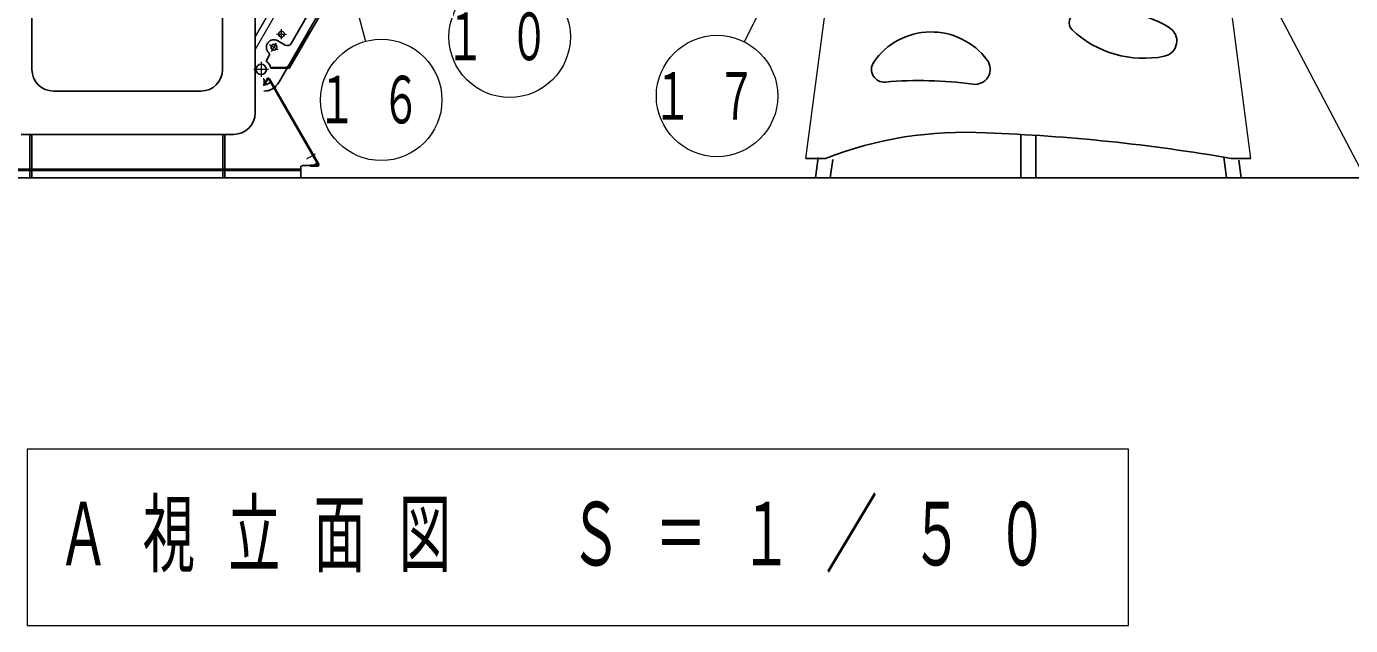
# Model space of a CAD drawing. Units: millimetres on the paper, scale 1:50. Extents: x -385 to 840, y 0 to 267.
# Drawn here: x 145.9 to 206.9, y 146.4 to 174.1 of the extents above; entities that cross this region are included whole.
import ezdxf

# ---------------------------------------------------------------- set-up
doc = ezdxf.new("R2010")
doc.units = ezdxf.units.MM
doc.linetypes.add('USER1', pattern=[4.5, 2.5, -2])
doc.linetypes.add('USER2', pattern=[6, 3, -1, 1, -1])
doc.layers.add('1_50', color=7, linetype='Continuous', lineweight=25)
doc.styles.add('ＭＳ ゴシック', font='')
doc.styles.get('ＭＳ ゴシック').set_extended_font_data('MS Gothic')

msp = doc.modelspace()

# ---------------------------------------------------------------- linework, layer by layer
at = {"layer": '1_50', "color": 21}
for p, q in [((146.112, 172.104), (146.112, 202.354)), ((154.912, 172.104), (154.912, 202.354)), ((156.412, 202.354), (156.412, 170.104)), ((147.112, 171.104), (150.512, 171.104)), ((153.912, 171.104), (150.512, 171.104)), ((145.612, 169.104), (155.412, 169.104))]:
    msp.add_line(p, q, dxfattribs=at)
at = {"layer": '1_50', "color": 131, "lineweight": 13}
for p, q in [((161.696, 182.774), (156.412, 173.623)), ((162.013, 182.724), (156.412, 173.023))]:
    msp.add_line(p, q, dxfattribs=at)
at = {"layer": '1_50', "color": 131}
for p, q in [((163.791, 182.404), (157.498, 171.504)), ((146.012, 169.104), (146.012, 167.104)), ((146.102, 169.104), (146.102, 167.104)), ((154.922, 169.104), (154.922, 167.104)), ((155.012, 169.104), (155.012, 167.104))]:
    msp.add_line(p, q, dxfattribs=at)
at = {"layer": '1_50', "color": 190, "linetype": 'USER1', "lineweight": 13}
for p, q in [((163.421, 181.654), (157.962, 172.2)), ((157.162, 172.2), (157.962, 172.2)), ((157.162, 172.2), (157.162, 172.154))]:
    msp.add_line(p, q, dxfattribs=at)
at = {"layer": '1_50', "color": 190}
for p, q in [((163.462, 181.634), (158.001, 172.174)), ((162.523, 181.008), (158.073, 173.3)), ((157.454, 173.427), (157.8, 173.227)), ((156.929, 172.518), (157.059, 172.744)), ((157.161, 172.154), (157.966, 172.154)), ((157.91, 172.23), (157.878, 172.174)), ((157.992, 172.252), (158.032, 172.229))]:
    msp.add_line(p, q, dxfattribs=at)
at = {"layer": '1_50', "lineweight": 13}
for p, q in [((181.365, 178.164), (178.972, 173.379)), ((160.499, 177.162), (161.506, 173.397)), ((202.231, 177.344), (208.583, 165.244)), ((145.897, 154.575), (145.897, 146.442)), ((196.697, 154.575), (145.897, 154.575)), ((196.697, 146.442), (196.697, 154.575)), ((145.897, 146.442), (196.697, 146.442))]:
    msp.add_line(p, q, dxfattribs=at)
at = {"layer": '1_50', "color": 4, "lineweight": 13}
for p, q in [((181.811, 167.993), (182.97, 176.761)), ((202.352, 167.993), (201.146, 177.121))]:
    msp.add_line(p, q, dxfattribs=at)
at = {"layer": '1_50', "color": 2, "linetype": 'USER2', "lineweight": 13}
for p, q in [((157.399, 173.73), (157.859, 173.73)), ((157.629, 173.5), (157.629, 173.96)), ((157.478, 173.009), (157.08, 173.239)), ((157.164, 172.925), (157.394, 173.323)), ((157.379, 171.302), (156.988, 171.076)), ((159.179, 168.184), (158.788, 167.958))]:
    msp.add_line(p, q, dxfattribs=at)
at = {"layer": '1_50', "linetype": 'USER2', "lineweight": 13}
for p, q in [((156.69, 172.444), (156.69, 171.764)), ((157.03, 172.104), (156.35, 172.104))]:
    msp.add_line(p, q, dxfattribs=at)
at = {"layer": '1_50', "color": 2}
for p, q in [((156.963, 171.671), (156.795, 171.38)), ((157.003, 171.648), (156.835, 171.357)), ((157.067, 171.671), (159.343, 167.729)), ((156.835, 171.357), (156.795, 171.38)), ((156.823, 171.5), (156.823, 171.633)), ((156.973, 171.414), (157.115, 171.496)), ((142.512, 167.504), (158.512, 167.504)), ((142.512, 167.44), (158.512, 167.44)), ((158.512, 167.104), (158.512, 167.568)), ((158.612, 167.668), (159.139, 167.668)), ((159.291, 167.639), (158.955, 167.639)), ((159.212, 167.741), (159.265, 167.772)), ((158.512, 167.104), (142.512, 167.104))]:
    msp.add_line(p, q, dxfattribs=at)
at = {"layer": '1_50', "color": 2, "lineweight": 13}
msp.add_line((157.027, 171.648), (159.303, 167.706), dxfattribs=at)
at = {"layer": '1_50', "color": 4}
for p, q in [((191.741, 169.097), (191.741, 167.104)), ((192.421, 169.057), (192.421, 167.104)), ((182.719, 167.993), (181.811, 167.993)), ((182.259, 167.104), (182.382, 168.038)), ((201.218, 167.104), (201.093, 168.053)), ((202.352, 167.993), (201.444, 167.993)), ((182.945, 167.104), (183.056, 167.949)), ((201.904, 167.104), (201.797, 167.92))]:
    msp.add_line(p, q, dxfattribs=at)
at = {"layer": '1_50', "color": 2, "linetype": 'USER1', "lineweight": 13}
for p, q in [((158.955, 167.685), (158.955, 167.639)), ((159.291, 167.685), (158.955, 167.685))]:
    msp.add_line(p, q, dxfattribs=at)
at = {"layer": '1_50'}
msp.add_line((67.229, 167.104), (252.327, 167.104), dxfattribs=at)
at = {"layer": '1_50', "lineweight": 13}
for centre in [(168.153, 173.608), (162.23, 170.693), (177.72, 170.875)]:
    msp.add_circle(centre, 2.8, dxfattribs=at)
at = {"layer": '1_50', "color": 2}
for centre in [(157.629, 173.73), (157.279, 173.124)]:
    msp.add_circle(centre, 0.135, dxfattribs=at)
at = {"layer": '1_50', "color": 131}
msp.add_circle((156.69, 172.104), 0.24, dxfattribs=at)
at = {"layer": '1_50', "color": 4}
for centre, radius, start, end in [((194.42, 174.26), 0.461, 103.31473, 226.83379), ((195.625, 169.17), 5.691, 58.65788, 103.31473), ((187.598, 170.614), 3.217, 36.62777, 145.44586), ((197.412, 177.449), 4.834, 226.83379, 281.19398), ((198.21, 173.415), 0.721, 281.19398, 58.65788), ((185.433, 172.104), 0.59, 145.44586, 275.04578), ((189.617, 172.115), 0.702, 262.18994, 36.62777), ((187.071, 153.556), 18.031, 82.18994, 95.04578), ((189.11, 151.671), 17.529, 86.64227, 111.38239), ((187.18, 85.831), 83.392, 80.15152, 87.96828)]:
    msp.add_arc(centre, radius, start, end, dxfattribs=at)
at = {"layer": '1_50', "color": 190}
for centre, radius, start, end in [((157.279, 173.124), 0.35, 60, 227.16041), ((156.973, 172.794), 0.1, 330, 47.16041), ((157.9, 173.4), 0.2, 240, 330), ((156.964, 172.498), 0.04, 150, 235.21981), ((156.69, 172.104), 0.44, 10.80692, 55.21981), ((157.962, 172.2), 0.06, 60, 150), ((157.161, 172.194), 0.04, 190.80692, 270), ((157.843, 172.194), 0.04, 270, 330), ((157.966, 172.194), 0.04, 270, 330)]:
    msp.add_arc(centre, radius, start, end, dxfattribs=at)
at = {"layer": '1_50', "color": 21}
for centre, start, end in [((147.112, 172.104), 180, 270), ((153.912, 172.104), 270, 0), ((155.412, 170.104), 270, 0)]:
    msp.add_arc(centre, 1, start, end, dxfattribs=at)
at = {"layer": '1_50', "color": 2}
for centre, radius, start, end in [((156.783, 171.633), 0.04, 0, 101.18766), ((157.015, 171.641), 0.06, 30, 150), ((157.015, 171.641), 0.014, 30, 150), ((156.923, 171.5), 0.1, 180, 300), ((158.612, 167.568), 0.1, 90, 180), ((159.312, 167.568), 0.2, 120, 150), ((159.291, 167.699), 0.06, 270, 30), ((159.291, 167.699), 0.014, 270, 30)]:
    msp.add_arc(centre, radius, start, end, dxfattribs=at)
at = {"layer": '1_50', "color": 131}
msp.add_arc((156.805, 171.904), 0.8, 270, 330, dxfattribs=at)

# ---------------------------------------------------------------- texts
at = {"layer": '1_50', "style": 'ＭＳ ゴシック'}
for s, insert, char_height, attachment_point in [('\\T1.64;\\W0.6;１０', (168.153, 173.608), 2.199, 5), ('\\T1.64;\\W0.6;１６', (162.23, 170.693), 2.199, 5), ('\\T1.64;\\W0.6;１７', (177.72, 170.875), 2.199, 5), ('\\T1.64;\\W0.6;Ａ視立面図\u3000Ｓ＝１／５０', (147.297, 150.509), 2.933, 4)]:
    msp.add_mtext(s, dxfattribs=dict(at, insert=insert, char_height=char_height, attachment_point=attachment_point))

doc.saveas('drawing.dxf')
